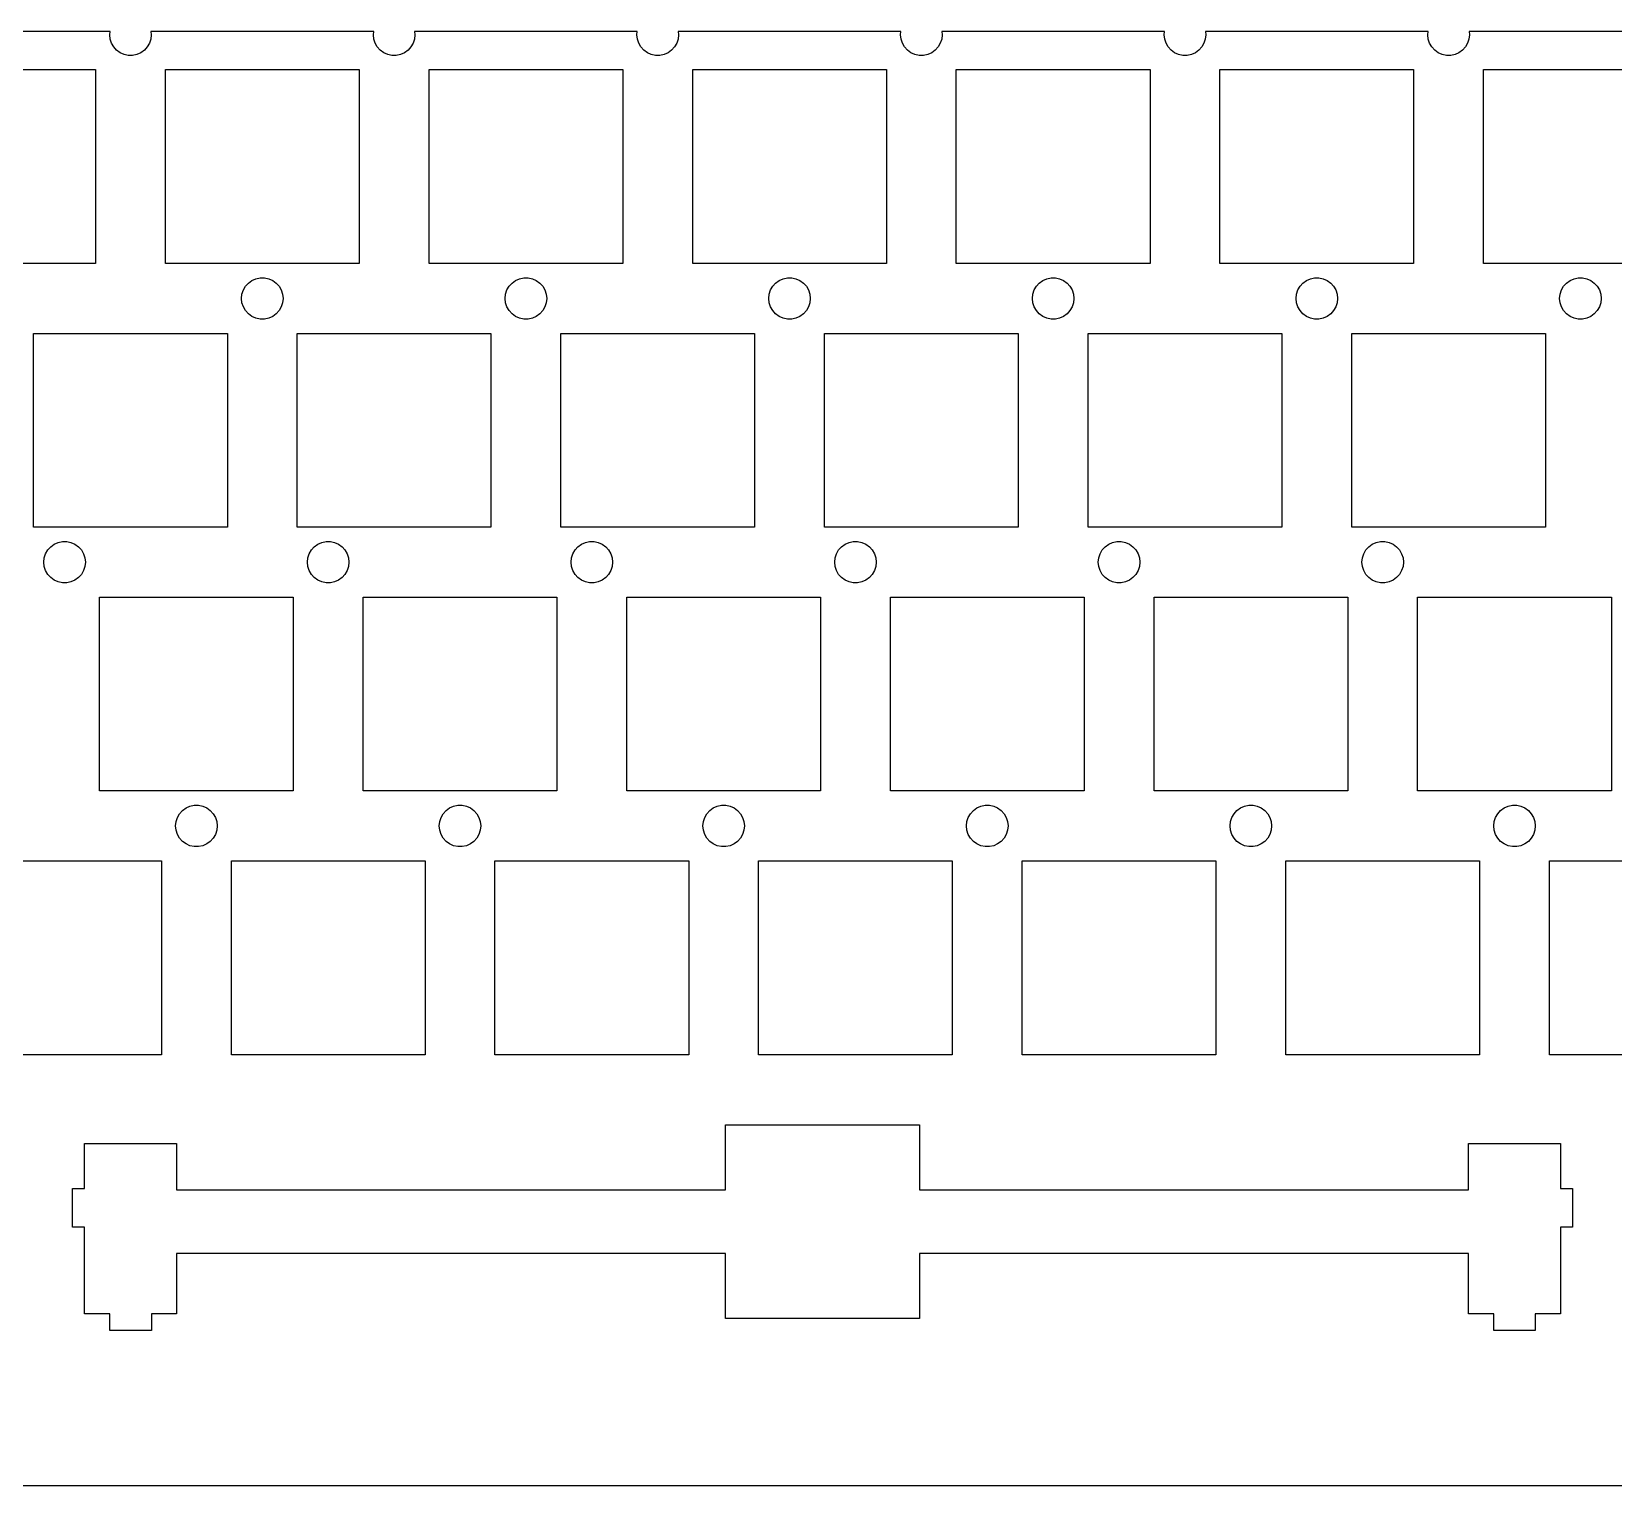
# Model space of a CAD drawing. Header units: metres. Extents: x 0 to 357, y 0 to 140.
# Drawn here: x 102.4 to 216.7, y 0 to 105 of the extents above; entities that cross this region are included whole.
import ezdxf

# ---------------------------------------------------------------- set-up
doc = ezdxf.new("R2010")
doc.units = ezdxf.units.M

msp = doc.modelspace()

# ---------------------------------------------------------------- linework, layer by layer
for p, q in [((108.06, 104.994), (91.9645, 104.994)), ((108.037, 104.775), (108.06, 104.994)), ((108.07, 104.463), (108.037, 104.775)), ((108.167, 104.165), (108.07, 104.463)), ((108.324, 103.893), (108.167, 104.165)), ((110.908, 104.165), (110.751, 103.893)), ((111.005, 104.463), (110.908, 104.165)), ((111.037, 104.775), (111.005, 104.463)), ((127.11, 104.994), (111.014, 104.994)), ((111.014, 104.994), (111.037, 104.775)), ((127.087, 104.775), (127.11, 104.994)), ((127.12, 104.463), (127.087, 104.775)), ((127.217, 104.165), (127.12, 104.463)), ((127.374, 103.893), (127.217, 104.165)), ((129.958, 104.165), (129.801, 103.893)), ((130.055, 104.463), (129.958, 104.165)), ((130.087, 104.775), (130.055, 104.463)), ((146.16, 104.994), (130.064, 104.994)), ((130.064, 104.994), (130.087, 104.775)), ((146.137, 104.775), (146.16, 104.994)), ((146.17, 104.463), (146.137, 104.775)), ((146.267, 104.165), (146.17, 104.463)), ((146.424, 103.893), (146.267, 104.165)), ((149.008, 104.165), (148.851, 103.893)), ((149.105, 104.463), (149.008, 104.165)), ((149.137, 104.775), (149.105, 104.463)), ((165.21, 104.994), (149.114, 104.994)), ((149.114, 104.994), (149.137, 104.775)), ((165.187, 104.775), (165.21, 104.994)), ((165.22, 104.463), (165.187, 104.775)), ((165.317, 104.165), (165.22, 104.463)), ((165.474, 103.893), (165.317, 104.165)), ((168.058, 104.165), (167.901, 103.893)), ((168.155, 104.463), (168.058, 104.165)), ((168.187, 104.775), (168.155, 104.463)), ((184.26, 104.994), (168.164, 104.994)), ((168.164, 104.994), (168.187, 104.775)), ((184.237, 104.775), (184.26, 104.994)), ((184.27, 104.463), (184.237, 104.775)), ((184.367, 104.165), (184.27, 104.463)), ((184.524, 103.893), (184.367, 104.165)), ((187.108, 104.165), (186.951, 103.893)), ((187.205, 104.463), (187.108, 104.165)), ((187.237, 104.775), (187.205, 104.463)), ((203.31, 104.994), (187.214, 104.994)), ((187.214, 104.994), (187.237, 104.775)), ((203.287, 104.775), (203.31, 104.994)), ((203.32, 104.463), (203.287, 104.775)), ((203.417, 104.165), (203.32, 104.463)), ((203.574, 103.893), (203.417, 104.165)), ((206.158, 104.165), (206.001, 103.893)), ((206.255, 104.463), (206.158, 104.165)), ((206.287, 104.775), (206.255, 104.463)), ((222.36, 104.994), (206.264, 104.994)), ((206.264, 104.994), (206.287, 104.775)), ((108.534, 103.66), (108.324, 103.893)), ((108.787, 103.476), (108.534, 103.66)), ((109.074, 103.348), (108.787, 103.476)), ((109.381, 103.283), (109.074, 103.348)), ((109.694, 103.283), (109.381, 103.283)), ((110.001, 103.348), (109.694, 103.283)), ((110.287, 103.476), (110.001, 103.348)), ((110.541, 103.66), (110.287, 103.476)), ((110.751, 103.893), (110.541, 103.66)), ((127.584, 103.66), (127.374, 103.893)), ((127.837, 103.476), (127.584, 103.66)), ((128.124, 103.348), (127.837, 103.476)), ((128.431, 103.283), (128.124, 103.348)), ((128.744, 103.283), (128.431, 103.283)), ((129.051, 103.348), (128.744, 103.283)), ((129.337, 103.476), (129.051, 103.348)), ((129.591, 103.66), (129.337, 103.476)), ((129.801, 103.893), (129.591, 103.66)), ((146.634, 103.66), (146.424, 103.893)), ((146.887, 103.476), (146.634, 103.66)), ((147.174, 103.348), (146.887, 103.476)), ((147.481, 103.283), (147.174, 103.348)), ((147.794, 103.283), (147.481, 103.283)), ((148.101, 103.348), (147.794, 103.283)), ((148.387, 103.476), (148.101, 103.348)), ((148.641, 103.66), (148.387, 103.476)), ((148.851, 103.893), (148.641, 103.66)), ((165.684, 103.66), (165.474, 103.893)), ((165.937, 103.476), (165.684, 103.66)), ((166.224, 103.348), (165.937, 103.476)), ((166.531, 103.283), (166.224, 103.348)), ((166.844, 103.283), (166.531, 103.283)), ((167.151, 103.348), (166.844, 103.283)), ((167.437, 103.476), (167.151, 103.348)), ((167.691, 103.66), (167.437, 103.476)), ((167.901, 103.893), (167.691, 103.66)), ((184.734, 103.66), (184.524, 103.893)), ((184.987, 103.476), (184.734, 103.66)), ((185.274, 103.348), (184.987, 103.476)), ((185.581, 103.283), (185.274, 103.348)), ((185.894, 103.283), (185.581, 103.283)), ((186.201, 103.348), (185.894, 103.283)), ((186.487, 103.476), (186.201, 103.348)), ((186.741, 103.66), (186.487, 103.476)), ((186.951, 103.893), (186.741, 103.66)), ((203.784, 103.66), (203.574, 103.893)), ((204.037, 103.476), (203.784, 103.66)), ((204.324, 103.348), (204.037, 103.476)), ((204.631, 103.283), (204.324, 103.348)), ((204.944, 103.283), (204.631, 103.283)), ((205.251, 103.348), (204.944, 103.283)), ((205.537, 103.476), (205.251, 103.348)), ((205.791, 103.66), (205.537, 103.476)), ((206.001, 103.893), (205.791, 103.66)), ((93.0125, 102.25), (107.012, 102.25)), ((107.012, 102.25), (107.012, 88.25)), ((112.062, 88.25), (112.062, 102.25)), ((112.062, 102.25), (126.062, 102.25)), ((126.062, 102.25), (126.062, 88.25)), ((131.112, 88.25), (131.112, 102.25)), ((131.112, 102.25), (145.112, 102.25)), ((145.112, 102.25), (145.112, 88.25)), ((150.162, 88.25), (150.162, 102.25)), ((150.162, 102.25), (164.162, 102.25)), ((164.162, 102.25), (164.162, 88.25)), ((169.212, 88.25), (169.212, 102.25)), ((169.212, 102.25), (183.212, 102.25)), ((183.212, 102.25), (183.212, 88.25)), ((188.262, 88.25), (188.262, 102.25)), ((188.262, 102.25), (202.262, 102.25)), ((202.262, 102.25), (202.262, 88.25)), ((207.312, 88.25), (207.312, 102.25)), ((207.312, 102.25), (221.312, 102.25)), ((107.012, 88.25), (93.0125, 88.25)), ((126.062, 88.25), (112.062, 88.25)), ((145.112, 88.25), (131.112, 88.25)), ((164.162, 88.25), (150.162, 88.25)), ((183.212, 88.25), (169.212, 88.25)), ((202.262, 88.25), (188.262, 88.25)), ((221.312, 88.25), (207.312, 88.25)), ((118.059, 86.8397), (118.312, 87.024)), ((118.312, 87.024), (118.599, 87.1516)), ((118.599, 87.1516), (118.906, 87.2168)), ((118.906, 87.2168), (119.219, 87.2168)), ((119.219, 87.2168), (119.526, 87.1516)), ((119.526, 87.1516), (119.812, 87.024)), ((119.812, 87.024), (120.066, 86.8397)), ((137.109, 86.8397), (137.362, 87.024)), ((137.362, 87.024), (137.649, 87.1516)), ((137.649, 87.1516), (137.956, 87.2168)), ((137.956, 87.2168), (138.269, 87.2168)), ((138.269, 87.2168), (138.576, 87.1516)), ((138.576, 87.1516), (138.862, 87.024)), ((138.862, 87.024), (139.116, 86.8397)), ((156.159, 86.8397), (156.412, 87.024)), ((156.412, 87.024), (156.699, 87.1516)), ((156.699, 87.1516), (157.006, 87.2168)), ((157.006, 87.2168), (157.319, 87.2168)), ((157.319, 87.2168), (157.626, 87.1516)), ((157.626, 87.1516), (157.912, 87.024)), ((157.912, 87.024), (158.166, 86.8397)), ((175.209, 86.8397), (175.462, 87.024)), ((175.462, 87.024), (175.749, 87.1516)), ((175.749, 87.1516), (176.056, 87.2168)), ((176.056, 87.2168), (176.369, 87.2168)), ((176.369, 87.2168), (176.676, 87.1516)), ((176.676, 87.1516), (176.962, 87.024)), ((176.962, 87.024), (177.216, 86.8397)), ((194.259, 86.8397), (194.512, 87.024)), ((194.512, 87.024), (194.799, 87.1516)), ((194.799, 87.1516), (195.106, 87.2168)), ((195.106, 87.2168), (195.419, 87.2168)), ((195.419, 87.2168), (195.726, 87.1516)), ((195.726, 87.1516), (196.012, 87.024)), ((196.012, 87.024), (196.266, 86.8397)), ((213.309, 86.8397), (213.562, 87.024)), ((213.562, 87.024), (213.849, 87.1516)), ((213.849, 87.1516), (214.156, 87.2168)), ((214.156, 87.2168), (214.469, 87.2168)), ((214.469, 87.2168), (214.776, 87.1516)), ((214.776, 87.1516), (215.062, 87.024)), ((215.062, 87.024), (215.316, 86.8397)), ((117.562, 85.725), (117.595, 86.0368)), ((117.595, 85.4131), (117.562, 85.725)), ((117.595, 86.0368), (117.692, 86.3351)), ((117.692, 86.3351), (117.849, 86.6066)), ((117.849, 86.6066), (118.059, 86.8397)), ((120.066, 86.8397), (120.276, 86.6066)), ((120.276, 86.6066), (120.433, 86.3351)), ((120.433, 86.3351), (120.53, 86.0368)), ((120.53, 86.0368), (120.562, 85.725)), ((120.562, 85.725), (120.53, 85.4131)), ((136.612, 85.725), (136.645, 86.0368)), ((136.645, 85.4131), (136.612, 85.725)), ((136.645, 86.0368), (136.742, 86.3351)), ((136.742, 86.3351), (136.899, 86.6066)), ((136.899, 86.6066), (137.109, 86.8397)), ((139.116, 86.8397), (139.326, 86.6066)), ((139.326, 86.6066), (139.483, 86.3351)), ((139.483, 86.3351), (139.58, 86.0368)), ((139.58, 86.0368), (139.612, 85.725)), ((139.612, 85.725), (139.58, 85.4131)), ((155.662, 85.725), (155.695, 86.0368)), ((155.695, 85.4131), (155.662, 85.725)), ((155.695, 86.0368), (155.792, 86.3351)), ((155.792, 86.3351), (155.949, 86.6066)), ((155.949, 86.6066), (156.159, 86.8397)), ((158.166, 86.8397), (158.376, 86.6066)), ((158.376, 86.6066), (158.533, 86.3351)), ((158.533, 86.3351), (158.63, 86.0368)), ((158.63, 86.0368), (158.662, 85.725)), ((158.662, 85.725), (158.63, 85.4131)), ((174.712, 85.725), (174.745, 86.0368)), ((174.745, 85.4131), (174.712, 85.725)), ((174.745, 86.0368), (174.842, 86.3351)), ((174.842, 86.3351), (174.999, 86.6066)), ((174.999, 86.6066), (175.209, 86.8397)), ((177.216, 86.8397), (177.426, 86.6066)), ((177.426, 86.6066), (177.583, 86.3351)), ((177.583, 86.3351), (177.68, 86.0368)), ((177.68, 86.0368), (177.712, 85.725)), ((177.712, 85.725), (177.68, 85.4131)), ((193.762, 85.725), (193.795, 86.0368)), ((193.795, 85.4131), (193.762, 85.725)), ((193.795, 86.0368), (193.892, 86.3351)), ((193.892, 86.3351), (194.049, 86.6066)), ((194.049, 86.6066), (194.259, 86.8397)), ((196.266, 86.8397), (196.476, 86.6066)), ((196.476, 86.6066), (196.633, 86.3351)), ((196.633, 86.3351), (196.73, 86.0368)), ((196.73, 86.0368), (196.762, 85.725)), ((196.762, 85.725), (196.73, 85.4131)), ((212.812, 85.725), (212.845, 86.0368)), ((212.845, 85.4131), (212.812, 85.725)), ((212.845, 86.0368), (212.942, 86.3351)), ((212.942, 86.3351), (213.099, 86.6066)), ((213.099, 86.6066), (213.309, 86.8397)), ((215.316, 86.8397), (215.526, 86.6066)), ((215.526, 86.6066), (215.683, 86.3351)), ((215.683, 86.3351), (215.78, 86.0368)), ((215.78, 86.0368), (215.812, 85.725)), ((215.812, 85.725), (215.78, 85.4131)), ((117.692, 85.1149), (117.595, 85.4131)), ((117.849, 84.8433), (117.692, 85.1149)), ((118.059, 84.6103), (117.849, 84.8433)), ((118.312, 84.4259), (118.059, 84.6103)), ((120.066, 84.6103), (119.812, 84.4259)), ((120.276, 84.8433), (120.066, 84.6103)), ((120.433, 85.1149), (120.276, 84.8433)), ((120.53, 85.4131), (120.433, 85.1149)), ((136.742, 85.1149), (136.645, 85.4131)), ((136.899, 84.8433), (136.742, 85.1149)), ((137.109, 84.6103), (136.899, 84.8433)), ((137.362, 84.4259), (137.109, 84.6103)), ((139.116, 84.6103), (138.862, 84.4259)), ((139.326, 84.8433), (139.116, 84.6103)), ((139.483, 85.1149), (139.326, 84.8433)), ((139.58, 85.4131), (139.483, 85.1149)), ((155.792, 85.1149), (155.695, 85.4131)), ((155.949, 84.8433), (155.792, 85.1149)), ((156.159, 84.6103), (155.949, 84.8433)), ((156.412, 84.4259), (156.159, 84.6103)), ((158.166, 84.6103), (157.912, 84.4259)), ((158.376, 84.8433), (158.166, 84.6103)), ((158.533, 85.1149), (158.376, 84.8433)), ((158.63, 85.4131), (158.533, 85.1149)), ((174.842, 85.1149), (174.745, 85.4131)), ((174.999, 84.8433), (174.842, 85.1149)), ((175.209, 84.6103), (174.999, 84.8433)), ((175.462, 84.4259), (175.209, 84.6103)), ((177.216, 84.6103), (176.962, 84.4259)), ((177.426, 84.8433), (177.216, 84.6103)), ((177.583, 85.1149), (177.426, 84.8433)), ((177.68, 85.4131), (177.583, 85.1149)), ((193.892, 85.1149), (193.795, 85.4131)), ((194.049, 84.8433), (193.892, 85.1149)), ((194.259, 84.6103), (194.049, 84.8433)), ((194.512, 84.4259), (194.259, 84.6103)), ((196.266, 84.6103), (196.012, 84.4259)), ((196.476, 84.8433), (196.266, 84.6103)), ((196.633, 85.1149), (196.476, 84.8433)), ((196.73, 85.4131), (196.633, 85.1149)), ((212.942, 85.1149), (212.845, 85.4131)), ((213.099, 84.8433), (212.942, 85.1149)), ((213.309, 84.6103), (213.099, 84.8433)), ((213.562, 84.4259), (213.309, 84.6103)), ((215.316, 84.6103), (215.062, 84.4259)), ((215.526, 84.8433), (215.316, 84.6103)), ((215.683, 85.1149), (215.526, 84.8433)), ((215.78, 85.4131), (215.683, 85.1149)), ((118.599, 84.2984), (118.312, 84.4259)), ((118.906, 84.2332), (118.599, 84.2984)), ((119.219, 84.2332), (118.906, 84.2332)), ((119.526, 84.2984), (119.219, 84.2332)), ((119.812, 84.4259), (119.526, 84.2984)), ((137.649, 84.2984), (137.362, 84.4259)), ((137.956, 84.2332), (137.649, 84.2984)), ((138.269, 84.2332), (137.956, 84.2332)), ((138.576, 84.2984), (138.269, 84.2332)), ((138.862, 84.4259), (138.576, 84.2984)), ((156.699, 84.2984), (156.412, 84.4259)), ((157.006, 84.2332), (156.699, 84.2984)), ((157.319, 84.2332), (157.006, 84.2332)), ((157.626, 84.2984), (157.319, 84.2332)), ((157.912, 84.4259), (157.626, 84.2984)), ((175.749, 84.2984), (175.462, 84.4259)), ((176.056, 84.2332), (175.749, 84.2984)), ((176.369, 84.2332), (176.056, 84.2332)), ((176.676, 84.2984), (176.369, 84.2332)), ((176.962, 84.4259), (176.676, 84.2984)), ((194.799, 84.2984), (194.512, 84.4259)), ((195.106, 84.2332), (194.799, 84.2984)), ((195.419, 84.2332), (195.106, 84.2332)), ((195.726, 84.2984), (195.419, 84.2332)), ((196.012, 84.4259), (195.726, 84.2984)), ((213.849, 84.2984), (213.562, 84.4259)), ((214.156, 84.2332), (213.849, 84.2984)), ((214.469, 84.2332), (214.156, 84.2332)), ((214.776, 84.2984), (214.469, 84.2332)), ((215.062, 84.4259), (214.776, 84.2984)), ((102.537, 69.2), (102.537, 83.2)), ((102.537, 83.2), (116.537, 83.2)), ((116.537, 83.2), (116.537, 69.2)), ((121.587, 69.2), (121.587, 83.2)), ((121.587, 83.2), (135.587, 83.2)), ((135.587, 83.2), (135.587, 69.2)), ((140.637, 69.2), (140.637, 83.2)), ((140.637, 83.2), (154.637, 83.2)), ((154.637, 83.2), (154.637, 69.2)), ((159.687, 69.2), (159.687, 83.2)), ((159.687, 83.2), (173.687, 83.2)), ((173.687, 83.2), (173.687, 69.2)), ((178.737, 69.2), (178.737, 83.2)), ((178.737, 83.2), (192.737, 83.2)), ((192.737, 83.2), (192.737, 69.2)), ((197.787, 69.2), (197.787, 83.2)), ((197.787, 83.2), (211.787, 83.2)), ((211.787, 83.2), (211.787, 69.2)), ((116.537, 69.2), (102.537, 69.2)), ((135.587, 69.2), (121.587, 69.2)), ((154.637, 69.2), (140.637, 69.2)), ((173.687, 69.2), (159.687, 69.2)), ((192.737, 69.2), (178.737, 69.2)), ((211.787, 69.2), (197.787, 69.2)), ((103.405, 67.2851), (103.561, 67.5567)), ((103.561, 67.5567), (103.771, 67.7897)), ((103.771, 67.7897), (104.025, 67.974)), ((104.025, 67.974), (104.311, 68.1016)), ((104.311, 68.1016), (104.618, 68.1667)), ((104.618, 68.1667), (104.932, 68.1667)), ((104.932, 68.1667), (105.238, 68.1016)), ((105.238, 68.1016), (105.525, 67.974)), ((105.525, 67.974), (105.779, 67.7897)), ((105.779, 67.7897), (105.988, 67.5567)), ((105.988, 67.5567), (106.145, 67.2851)), ((122.455, 67.2851), (122.611, 67.5567)), ((122.611, 67.5567), (122.821, 67.7897)), ((122.821, 67.7897), (123.075, 67.974)), ((123.075, 67.974), (123.361, 68.1016)), ((123.361, 68.1016), (123.668, 68.1667)), ((123.668, 68.1667), (123.982, 68.1667)), ((123.982, 68.1667), (124.288, 68.1016)), ((124.288, 68.1016), (124.575, 67.974)), ((124.575, 67.974), (124.829, 67.7897)), ((124.829, 67.7897), (125.038, 67.5567)), ((125.038, 67.5567), (125.195, 67.2851)), ((141.505, 67.2851), (141.661, 67.5567)), ((141.661, 67.5567), (141.871, 67.7897)), ((141.871, 67.7897), (142.125, 67.974)), ((142.125, 67.974), (142.411, 68.1016)), ((142.411, 68.1016), (142.718, 68.1667)), ((142.718, 68.1667), (143.032, 68.1667)), ((143.032, 68.1667), (143.338, 68.1016)), ((143.338, 68.1016), (143.625, 67.974)), ((143.625, 67.974), (143.879, 67.7897)), ((143.879, 67.7897), (144.088, 67.5567)), ((144.088, 67.5567), (144.245, 67.2851)), ((160.555, 67.2851), (160.711, 67.5567)), ((160.711, 67.5567), (160.921, 67.7897)), ((160.921, 67.7897), (161.175, 67.974)), ((161.175, 67.974), (161.461, 68.1016)), ((161.461, 68.1016), (161.768, 68.1667)), ((161.768, 68.1667), (162.082, 68.1667)), ((162.082, 68.1667), (162.388, 68.1016)), ((162.388, 68.1016), (162.675, 67.974)), ((162.675, 67.974), (162.929, 67.7897)), ((162.929, 67.7897), (163.138, 67.5567)), ((163.138, 67.5567), (163.295, 67.2851)), ((179.605, 67.2851), (179.761, 67.5567)), ((179.761, 67.5567), (179.971, 67.7897)), ((179.971, 67.7897), (180.225, 67.974)), ((180.225, 67.974), (180.511, 68.1016)), ((180.511, 68.1016), (180.818, 68.1667)), ((180.818, 68.1667), (181.132, 68.1667)), ((181.132, 68.1667), (181.438, 68.1016)), ((181.438, 68.1016), (181.725, 67.974)), ((181.725, 67.974), (181.979, 67.7897)), ((181.979, 67.7897), (182.188, 67.5567)), ((182.188, 67.5567), (182.345, 67.2851)), ((198.655, 67.2851), (198.811, 67.5567)), ((198.811, 67.5567), (199.021, 67.7897)), ((199.021, 67.7897), (199.275, 67.974)), ((199.275, 67.974), (199.561, 68.1016)), ((199.561, 68.1016), (199.868, 68.1667)), ((199.868, 68.1667), (200.182, 68.1667)), ((200.182, 68.1667), (200.488, 68.1016)), ((200.488, 68.1016), (200.775, 67.974)), ((200.775, 67.974), (201.029, 67.7897)), ((201.029, 67.7897), (201.238, 67.5567)), ((201.238, 67.5567), (201.395, 67.2851)), ((103.275, 66.675), (103.308, 66.9868)), ((103.308, 66.3631), (103.275, 66.675)), ((103.308, 66.9868), (103.405, 67.2851)), ((103.405, 66.0649), (103.308, 66.3631)), ((106.145, 67.2851), (106.242, 66.9868)), ((106.242, 66.3631), (106.145, 66.0649)), ((106.242, 66.9868), (106.275, 66.675)), ((106.275, 66.675), (106.242, 66.3631)), ((122.325, 66.675), (122.358, 66.9868)), ((122.358, 66.3631), (122.325, 66.675)), ((122.358, 66.9868), (122.455, 67.2851)), ((122.455, 66.0649), (122.358, 66.3631)), ((125.195, 67.2851), (125.292, 66.9868)), ((125.292, 66.3631), (125.195, 66.0649)), ((125.292, 66.9868), (125.325, 66.675)), ((125.325, 66.675), (125.292, 66.3631)), ((141.375, 66.675), (141.408, 66.9868)), ((141.408, 66.3631), (141.375, 66.675)), ((141.408, 66.9868), (141.505, 67.2851)), ((141.505, 66.0649), (141.408, 66.3631)), ((144.245, 67.2851), (144.342, 66.9868)), ((144.342, 66.3631), (144.245, 66.0649)), ((144.342, 66.9868), (144.375, 66.675)), ((144.375, 66.675), (144.342, 66.3631)), ((160.425, 66.675), (160.458, 66.9868)), ((160.458, 66.3631), (160.425, 66.675)), ((160.458, 66.9868), (160.555, 67.2851)), ((160.555, 66.0649), (160.458, 66.3631)), ((163.295, 67.2851), (163.392, 66.9868)), ((163.392, 66.3631), (163.295, 66.0649)), ((163.392, 66.9868), (163.425, 66.675)), ((163.425, 66.675), (163.392, 66.3631)), ((179.475, 66.675), (179.508, 66.9868)), ((179.508, 66.3631), (179.475, 66.675)), ((179.508, 66.9868), (179.605, 67.2851)), ((179.605, 66.0649), (179.508, 66.3631)), ((182.345, 67.2851), (182.442, 66.9868)), ((182.442, 66.3631), (182.345, 66.0649)), ((182.442, 66.9868), (182.475, 66.675)), ((182.475, 66.675), (182.442, 66.3631)), ((198.525, 66.675), (198.558, 66.9868)), ((198.558, 66.3631), (198.525, 66.675)), ((198.558, 66.9868), (198.655, 67.2851)), ((198.655, 66.0649), (198.558, 66.3631)), ((201.395, 67.2851), (201.492, 66.9868)), ((201.492, 66.3631), (201.395, 66.0649)), ((201.492, 66.9868), (201.525, 66.675)), ((201.525, 66.675), (201.492, 66.3631)), ((103.561, 65.7933), (103.405, 66.0649)), ((103.771, 65.5603), (103.561, 65.7933)), ((104.025, 65.3759), (103.771, 65.5603)), ((104.311, 65.2484), (104.025, 65.3759)), ((104.618, 65.1832), (104.311, 65.2484)), ((104.932, 65.1832), (104.618, 65.1832)), ((105.238, 65.2484), (104.932, 65.1832)), ((105.525, 65.3759), (105.238, 65.2484)), ((105.779, 65.5603), (105.525, 65.3759)), ((105.988, 65.7933), (105.779, 65.5603)), ((106.145, 66.0649), (105.988, 65.7933)), ((122.611, 65.7933), (122.455, 66.0649)), ((122.821, 65.5603), (122.611, 65.7933)), ((123.075, 65.3759), (122.821, 65.5603)), ((123.361, 65.2484), (123.075, 65.3759)), ((123.668, 65.1832), (123.361, 65.2484)), ((123.982, 65.1832), (123.668, 65.1832)), ((124.288, 65.2484), (123.982, 65.1832)), ((124.575, 65.3759), (124.288, 65.2484)), ((124.829, 65.5603), (124.575, 65.3759)), ((125.038, 65.7933), (124.829, 65.5603)), ((125.195, 66.0649), (125.038, 65.7933)), ((141.661, 65.7933), (141.505, 66.0649)), ((141.871, 65.5603), (141.661, 65.7933)), ((142.125, 65.3759), (141.871, 65.5603)), ((142.411, 65.2484), (142.125, 65.3759)), ((142.718, 65.1832), (142.411, 65.2484)), ((143.032, 65.1832), (142.718, 65.1832)), ((143.338, 65.2484), (143.032, 65.1832)), ((143.625, 65.3759), (143.338, 65.2484)), ((143.879, 65.5603), (143.625, 65.3759)), ((144.088, 65.7933), (143.879, 65.5603)), ((144.245, 66.0649), (144.088, 65.7933)), ((160.711, 65.7933), (160.555, 66.0649)), ((160.921, 65.5603), (160.711, 65.7933)), ((161.175, 65.3759), (160.921, 65.5603)), ((161.461, 65.2484), (161.175, 65.3759)), ((161.768, 65.1832), (161.461, 65.2484)), ((162.082, 65.1832), (161.768, 65.1832)), ((162.388, 65.2484), (162.082, 65.1832)), ((162.675, 65.3759), (162.388, 65.2484)), ((162.929, 65.5603), (162.675, 65.3759)), ((163.138, 65.7933), (162.929, 65.5603)), ((163.295, 66.0649), (163.138, 65.7933)), ((179.761, 65.7933), (179.605, 66.0649)), ((179.971, 65.5603), (179.761, 65.7933)), ((180.225, 65.3759), (179.971, 65.5603)), ((180.511, 65.2484), (180.225, 65.3759)), ((180.818, 65.1832), (180.511, 65.2484)), ((181.132, 65.1832), (180.818, 65.1832)), ((181.438, 65.2484), (181.132, 65.1832)), ((181.725, 65.3759), (181.438, 65.2484)), ((181.979, 65.5603), (181.725, 65.3759)), ((182.188, 65.7933), (181.979, 65.5603)), ((182.345, 66.0649), (182.188, 65.7933)), ((198.811, 65.7933), (198.655, 66.0649)), ((199.021, 65.5603), (198.811, 65.7933)), ((199.275, 65.3759), (199.021, 65.5603)), ((199.561, 65.2484), (199.275, 65.3759)), ((199.868, 65.1832), (199.561, 65.2484)), ((200.182, 65.1832), (199.868, 65.1832)), ((200.488, 65.2484), (200.182, 65.1832)), ((200.775, 65.3759), (200.488, 65.2484)), ((201.029, 65.5603), (200.775, 65.3759)), ((201.238, 65.7933), (201.029, 65.5603)), ((201.395, 66.0649), (201.238, 65.7933)), ((107.3, 50.15), (107.3, 64.15)), ((107.3, 64.15), (121.3, 64.15)), ((121.3, 64.15), (121.3, 50.15)), ((126.35, 50.15), (126.35, 64.15)), ((126.35, 64.15), (140.35, 64.15)), ((140.35, 64.15), (140.35, 50.15)), ((145.4, 50.15), (145.4, 64.15)), ((145.4, 64.15), (159.4, 64.15)), ((159.4, 64.15), (159.4, 50.15)), ((164.45, 50.15), (164.45, 64.15)), ((164.45, 64.15), (178.45, 64.15)), ((178.45, 64.15), (178.45, 50.15)), ((183.5, 50.15), (183.5, 64.15)), ((183.5, 64.15), (197.5, 64.15)), ((197.5, 64.15), (197.5, 50.15)), ((202.55, 50.15), (202.55, 64.15)), ((202.55, 64.15), (216.55, 64.15)), ((216.55, 64.15), (216.55, 50.15)), ((121.3, 50.15), (107.3, 50.15)), ((140.35, 50.15), (126.35, 50.15)), ((159.4, 50.15), (145.4, 50.15)), ((178.45, 50.15), (164.45, 50.15)), ((197.5, 50.15), (183.5, 50.15)), ((216.55, 50.15), (202.55, 50.15)), ((112.833, 47.9368), (112.93, 48.2351)), ((112.93, 48.2351), (113.086, 48.5067)), ((113.086, 48.5067), (113.296, 48.7397)), ((113.296, 48.7397), (113.55, 48.924)), ((113.55, 48.924), (113.836, 49.0516)), ((113.836, 49.0516), (114.143, 49.1168)), ((114.143, 49.1168), (114.457, 49.1168)), ((114.457, 49.1168), (114.763, 49.0516)), ((114.763, 49.0516), (115.05, 48.924)), ((115.05, 48.924), (115.304, 48.7397)), ((115.304, 48.7397), (115.513, 48.5067)), ((115.513, 48.5067), (115.67, 48.2351)), ((115.67, 48.2351), (115.767, 47.9368)), ((131.883, 47.9368), (131.98, 48.2351)), ((131.98, 48.2351), (132.136, 48.5067)), ((132.136, 48.5067), (132.346, 48.7397)), ((132.346, 48.7397), (132.6, 48.924)), ((132.6, 48.924), (132.886, 49.0516)), ((132.886, 49.0516), (133.193, 49.1168)), ((133.193, 49.1168), (133.507, 49.1168)), ((133.507, 49.1168), (133.813, 49.0516)), ((133.813, 49.0516), (134.1, 48.924)), ((134.1, 48.924), (134.354, 48.7397)), ((134.354, 48.7397), (134.563, 48.5067)), ((134.563, 48.5067), (134.72, 48.2351)), ((134.72, 48.2351), (134.817, 47.9368)), ((150.933, 47.9368), (151.03, 48.2351)), ((151.03, 48.2351), (151.186, 48.5067)), ((151.186, 48.5067), (151.396, 48.7397)), ((151.396, 48.7397), (151.65, 48.924)), ((151.65, 48.924), (151.936, 49.0516)), ((151.936, 49.0516), (152.243, 49.1168)), ((152.243, 49.1168), (152.557, 49.1168)), ((152.557, 49.1168), (152.863, 49.0516)), ((152.863, 49.0516), (153.15, 48.924)), ((153.15, 48.924), (153.404, 48.7397)), ((153.404, 48.7397), (153.613, 48.5067)), ((153.613, 48.5067), (153.77, 48.2351)), ((153.77, 48.2351), (153.867, 47.9368)), ((169.983, 47.9368), (170.08, 48.2351)), ((170.08, 48.2351), (170.236, 48.5067)), ((170.236, 48.5067), (170.446, 48.7397)), ((170.446, 48.7397), (170.7, 48.924)), ((170.7, 48.924), (170.986, 49.0516)), ((170.986, 49.0516), (171.293, 49.1168)), ((171.293, 49.1168), (171.607, 49.1168)), ((171.607, 49.1168), (171.913, 49.0516)), ((171.913, 49.0516), (172.2, 48.924)), ((172.2, 48.924), (172.454, 48.7397)), ((172.454, 48.7397), (172.663, 48.5067)), ((172.663, 48.5067), (172.82, 48.2351)), ((172.82, 48.2351), (172.917, 47.9368)), ((189.033, 47.9368), (189.13, 48.2351)), ((189.13, 48.2351), (189.286, 48.5067)), ((189.286, 48.5067), (189.496, 48.7397)), ((189.496, 48.7397), (189.75, 48.924)), ((189.75, 48.924), (190.036, 49.0516)), ((190.036, 49.0516), (190.343, 49.1168)), ((190.343, 49.1168), (190.657, 49.1168)), ((190.657, 49.1168), (190.963, 49.0516)), ((190.963, 49.0516), (191.25, 48.924)), ((191.25, 48.924), (191.504, 48.7397)), ((191.504, 48.7397), (191.713, 48.5067)), ((191.713, 48.5067), (191.87, 48.2351)), ((191.87, 48.2351), (191.967, 47.9368)), ((208.083, 47.9368), (208.18, 48.2351)), ((208.18, 48.2351), (208.336, 48.5067)), ((208.336, 48.5067), (208.546, 48.7397)), ((208.546, 48.7397), (208.8, 48.924)), ((208.8, 48.924), (209.086, 49.0516)), ((209.086, 49.0516), (209.393, 49.1168)), ((209.393, 49.1168), (209.707, 49.1168)), ((209.707, 49.1168), (210.013, 49.0516)), ((210.013, 49.0516), (210.3, 48.924)), ((210.3, 48.924), (210.554, 48.7397)), ((210.554, 48.7397), (210.763, 48.5067)), ((210.763, 48.5067), (210.92, 48.2351)), ((210.92, 48.2351), (211.017, 47.9368)), ((112.8, 47.625), (112.833, 47.9368)), ((112.833, 47.3131), (112.8, 47.625)), ((112.93, 47.0149), (112.833, 47.3131)), ((113.086, 46.7433), (112.93, 47.0149)), ((115.67, 47.0149), (115.513, 46.7433)), ((115.767, 47.3131), (115.67, 47.0149)), ((115.767, 47.9368), (115.8, 47.625)), ((115.8, 47.625), (115.767, 47.3131)), ((131.85, 47.625), (131.883, 47.9368)), ((131.883, 47.3131), (131.85, 47.625)), ((131.98, 47.0149), (131.883, 47.3131)), ((132.136, 46.7433), (131.98, 47.0149)), ((134.72, 47.0149), (134.563, 46.7433)), ((134.817, 47.3131), (134.72, 47.0149)), ((134.817, 47.9368), (134.85, 47.625)), ((134.85, 47.625), (134.817, 47.3131)), ((150.9, 47.625), (150.933, 47.9368)), ((150.933, 47.3131), (150.9, 47.625)), ((151.03, 47.0149), (150.933, 47.3131)), ((151.186, 46.7433), (151.03, 47.0149)), ((153.77, 47.0149), (153.613, 46.7433)), ((153.867, 47.3131), (153.77, 47.0149)), ((153.867, 47.9368), (153.9, 47.625)), ((153.9, 47.625), (153.867, 47.3131)), ((169.95, 47.625), (169.983, 47.9368)), ((169.983, 47.3131), (169.95, 47.625)), ((170.08, 47.0149), (169.983, 47.3131)), ((170.236, 46.7433), (170.08, 47.0149)), ((172.82, 47.0149), (172.663, 46.7433)), ((172.917, 47.3131), (172.82, 47.0149)), ((172.917, 47.9368), (172.95, 47.625)), ((172.95, 47.625), (172.917, 47.3131)), ((189, 47.625), (189.033, 47.9368)), ((189.033, 47.3131), (189, 47.625)), ((189.13, 47.0149), (189.033, 47.3131)), ((189.286, 46.7433), (189.13, 47.0149)), ((191.87, 47.0149), (191.713, 46.7433)), ((191.967, 47.3131), (191.87, 47.0149)), ((191.967, 47.9368), (192, 47.625)), ((192, 47.625), (191.967, 47.3131)), ((208.05, 47.625), (208.083, 47.9368)), ((208.083, 47.3131), (208.05, 47.625)), ((208.18, 47.0149), (208.083, 47.3131)), ((208.336, 46.7433), (208.18, 47.0149)), ((210.92, 47.0149), (210.763, 46.7433)), ((211.017, 47.3131), (210.92, 47.0149)), ((211.017, 47.9368), (211.05, 47.625)), ((211.05, 47.625), (211.017, 47.3131)), ((113.296, 46.5103), (113.086, 46.7433)), ((113.55, 46.3259), (113.296, 46.5103)), ((113.836, 46.1984), (113.55, 46.3259)), ((114.143, 46.1332), (113.836, 46.1984)), ((114.457, 46.1332), (114.143, 46.1332)), ((114.763, 46.1984), (114.457, 46.1332)), ((115.05, 46.3259), (114.763, 46.1984)), ((115.304, 46.5103), (115.05, 46.3259)), ((115.513, 46.7433), (115.304, 46.5103)), ((132.346, 46.5103), (132.136, 46.7433)), ((132.6, 46.3259), (132.346, 46.5103)), ((132.886, 46.1984), (132.6, 46.3259)), ((133.193, 46.1332), (132.886, 46.1984)), ((133.507, 46.1332), (133.193, 46.1332)), ((133.813, 46.1984), (133.507, 46.1332)), ((134.1, 46.3259), (133.813, 46.1984)), ((134.354, 46.5103), (134.1, 46.3259)), ((134.563, 46.7433), (134.354, 46.5103)), ((151.396, 46.5103), (151.186, 46.7433)), ((151.65, 46.3259), (151.396, 46.5103)), ((151.936, 46.1984), (151.65, 46.3259)), ((152.243, 46.1332), (151.936, 46.1984)), ((152.557, 46.1332), (152.243, 46.1332)), ((152.863, 46.1984), (152.557, 46.1332)), ((153.15, 46.3259), (152.863, 46.1984)), ((153.404, 46.5103), (153.15, 46.3259)), ((153.613, 46.7433), (153.404, 46.5103)), ((170.446, 46.5103), (170.236, 46.7433)), ((170.7, 46.3259), (170.446, 46.5103)), ((170.986, 46.1984), (170.7, 46.3259)), ((171.293, 46.1332), (170.986, 46.1984)), ((171.607, 46.1332), (171.293, 46.1332)), ((171.913, 46.1984), (171.607, 46.1332)), ((172.2, 46.3259), (171.913, 46.1984)), ((172.454, 46.5103), (172.2, 46.3259)), ((172.663, 46.7433), (172.454, 46.5103)), ((189.496, 46.5103), (189.286, 46.7433)), ((189.75, 46.3259), (189.496, 46.5103)), ((190.036, 46.1984), (189.75, 46.3259)), ((190.343, 46.1332), (190.036, 46.1984)), ((190.657, 46.1332), (190.343, 46.1332)), ((190.963, 46.1984), (190.657, 46.1332)), ((191.25, 46.3259), (190.963, 46.1984)), ((191.504, 46.5103), (191.25, 46.3259)), ((191.713, 46.7433), (191.504, 46.5103)), ((208.546, 46.5103), (208.336, 46.7433)), ((208.8, 46.3259), (208.546, 46.5103)), ((209.086, 46.1984), (208.8, 46.3259)), ((209.393, 46.1332), (209.086, 46.1984)), ((209.707, 46.1332), (209.393, 46.1332)), ((210.013, 46.1984), (209.707, 46.1332)), ((210.3, 46.3259), (210.013, 46.1984)), ((210.554, 46.5103), (210.3, 46.3259)), ((210.763, 46.7433), (210.554, 46.5103)), ((97.775, 45.1), (111.775, 45.1)), ((111.775, 45.1), (111.775, 31.1)), ((116.825, 31.1), (116.825, 45.1)), ((116.825, 45.1), (130.825, 45.1)), ((130.825, 45.1), (130.825, 31.1)), ((135.875, 31.1), (135.875, 45.1)), ((135.875, 45.1), (149.875, 45.1)), ((149.875, 45.1), (149.875, 31.1)), ((154.925, 31.1), (154.925, 45.1)), ((154.925, 45.1), (168.925, 45.1)), ((168.925, 45.1), (168.925, 31.1)), ((173.975, 31.1), (173.975, 45.1)), ((173.975, 45.1), (187.975, 45.1)), ((187.975, 45.1), (187.975, 31.1)), ((193.025, 31.1), (193.025, 45.1)), ((193.025, 45.1), (207.025, 45.1)), ((207.025, 45.1), (207.025, 31.1)), ((212.075, 31.1), (212.075, 45.1)), ((212.075, 45.1), (226.075, 45.1)), ((111.775, 31.1), (97.775, 31.1)), ((130.825, 31.1), (116.825, 31.1)), ((149.875, 31.1), (135.875, 31.1)), ((168.925, 31.1), (154.925, 31.1)), ((187.975, 31.1), (173.975, 31.1)), ((207.025, 31.1), (193.025, 31.1)), ((226.075, 31.1), (212.075, 31.1)), ((152.544, 21.35), (152.544, 26.05)), ((152.544, 26.05), (166.544, 26.05)), ((166.544, 26.05), (166.544, 21.35)), ((106.219, 21.45), (106.219, 24.68)), ((106.219, 24.68), (112.869, 24.68)), ((112.869, 24.68), (112.869, 21.35)), ((206.219, 21.35), (206.219, 24.68)), ((206.219, 24.68), (212.869, 24.68)), ((212.869, 24.68), (212.869, 21.45)), ((105.344, 18.65), (105.344, 21.45)), ((105.344, 21.45), (106.219, 21.45)), ((112.869, 21.35), (152.544, 21.35)), ((166.544, 21.35), (206.219, 21.35)), ((212.869, 21.45), (213.744, 21.45)), ((213.744, 21.45), (213.744, 18.65)), ((106.219, 18.65), (105.344, 18.65)), ((106.219, 12.38), (106.219, 18.65)), ((213.744, 18.65), (212.869, 18.65)), ((212.869, 18.65), (212.869, 12.38)), ((152.544, 16.75), (112.869, 16.75)), ((112.869, 16.75), (112.869, 12.38)), ((152.544, 12.05), (152.544, 16.75)), ((206.219, 16.75), (166.544, 16.75)), ((166.544, 16.75), (166.544, 12.05)), ((206.219, 12.38), (206.219, 16.75)), ((108.044, 12.38), (106.219, 12.38)), ((108.044, 11.18), (108.044, 12.38)), ((112.869, 12.38), (111.044, 12.38)), ((111.044, 12.38), (111.044, 11.18)), ((166.544, 12.05), (152.544, 12.05)), ((208.044, 12.38), (206.219, 12.38)), ((208.044, 11.18), (208.044, 12.38)), ((212.869, 12.38), (211.044, 12.38)), ((211.044, 12.38), (211.044, 11.18)), ((111.044, 11.18), (108.044, 11.18)), ((211.044, 11.18), (208.044, 11.18)), ((0, 0), (357.188, 0))]:
    msp.add_line(p, q)

doc.saveas('drawing.dxf')
